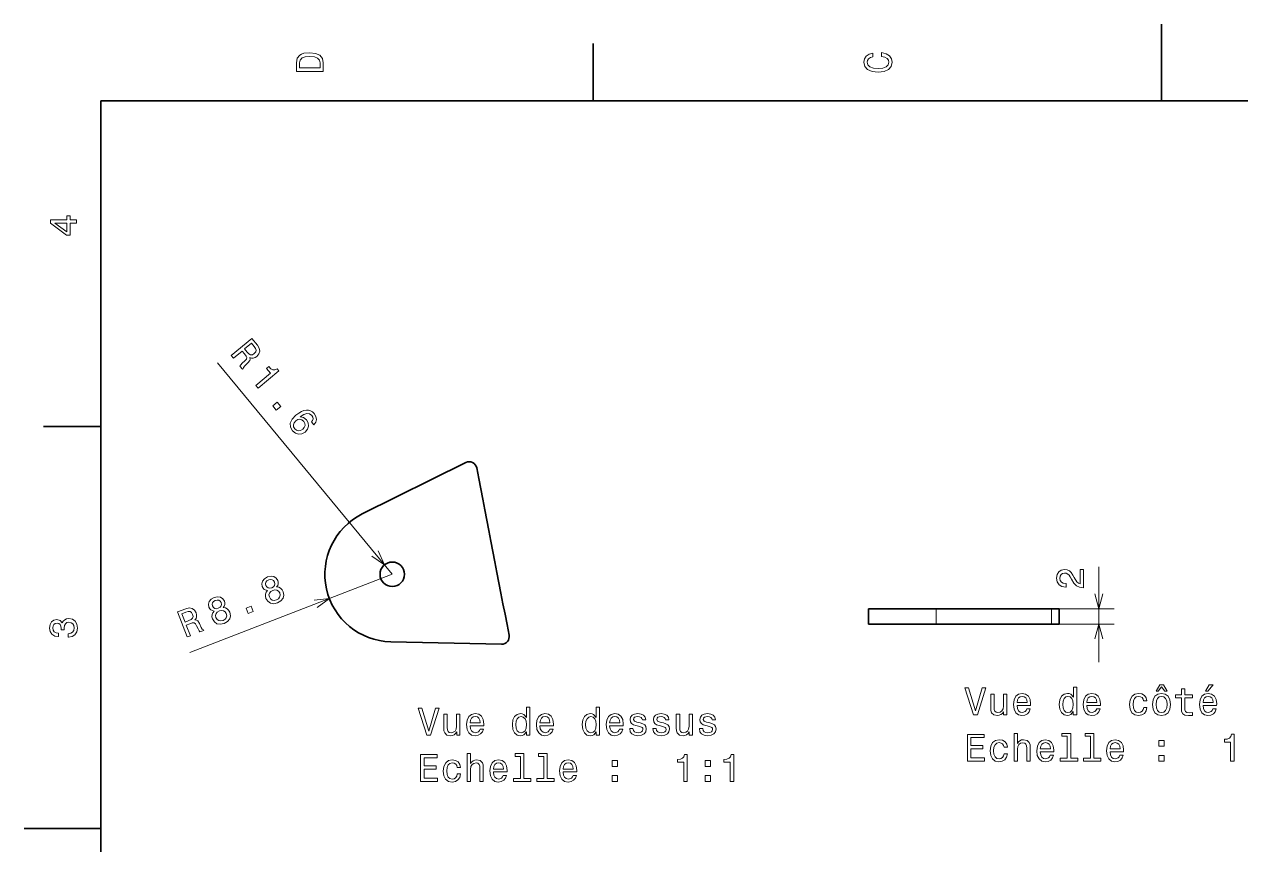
# Model space of a CAD drawing. Extents: x 0 to 297, y 0 to 210.
# Drawn here: x 0 to 158.8, y 102.9 to 210 of the extents above; entities that cross this region are included whole.
import ezdxf

# ---------------------------------------------------------------- set-up
doc = ezdxf.new("R2010")
doc.units = 0

msp = doc.modelspace()

# ---------------------------------------------------------------- linework, layer by layer
at = {"color": 7, "lineweight": 35, "ltscale": 0.25}
for p, q in [((148.5, 200), (148.5, 210)), ((10, 105), (0, 105))]:
    msp.add_line(p, q, dxfattribs=at)
at = {"color": 7, "lineweight": 35, "ltscale": 0.1875}
for p, q in [((74.300003, 200), (74.300003, 207.5)), ((10, 157.5), (2.5, 157.5))]:
    msp.add_line(p, q, dxfattribs=at)
at = {"color": 7, "lineweight": 35}
for p, q in [((287, 200), (10, 200)), ((10, 200), (10, 10))]:
    msp.add_line(p, q, dxfattribs=at)
at = {"color": 7, "lineweight": 13}
for p, q in [((48.047203, 138.194992), (25.20916, 165.795166)), ((48.047203, 138.194992), (21.59684, 128.008438)), ((121.049973, 133.706573), (142.311203, 133.706573)), ((121.049973, 131.706573), (142.311203, 131.706573))]:
    msp.add_line(p, q, dxfattribs=at)
at = {"color": 7, "lineweight": 35, "ltscale": 0.377175}
msp.add_line((44.13166, 146.075897), (57.642906, 152.788818), dxfattribs=at)
at = {"color": 7, "lineweight": 13, "ltscale": 0.311986}
msp.add_line((140.311203, 126.706581), (140.311203, 139.186005), dxfattribs=at)
at = {"color": 7, "lineweight": 35, "ltscale": 0.006409}
for p, q in [((110.506317, 133.706573), (110.249969, 133.706573)), ((110.506317, 131.706573), (110.249969, 131.706573))]:
    msp.add_line(p, q, dxfattribs=at)
at = {"color": 7, "lineweight": 35, "ltscale": 0.05}
for p, q in [((110.249969, 131.706573), (110.249969, 133.706573)), ((135.136948, 133.706573), (135.136948, 131.706573))]:
    msp.add_line(p, q, dxfattribs=at)
at = {"color": 7, "lineweight": 35, "ltscale": 0.213591}
for p, q in [((119.049973, 133.706573), (110.506317, 133.706573)), ((119.049973, 131.706573), (110.506317, 131.706573))]:
    msp.add_line(p, q, dxfattribs=at)
at = {"color": 7, "lineweight": 13, "ltscale": 0.05}
for p, q in [((119.049973, 131.706573), (119.049973, 133.706573)), ((134.136948, 133.706573), (134.136948, 131.706573))]:
    msp.add_line(p, q, dxfattribs=at)
at = {"color": 7, "lineweight": 35, "ltscale": 0.377174}
for p, q in [((119.049973, 133.706573), (134.136948, 133.706573)), ((119.049973, 131.706573), (134.136948, 131.706573))]:
    msp.add_line(p, q, dxfattribs=at)
at = {"color": 7, "lineweight": 35, "ltscale": 0.025}
for p, q in [((135.136948, 133.706573), (134.136948, 133.706573)), ((135.136948, 131.706573), (134.136948, 131.706573))]:
    msp.add_line(p, q, dxfattribs=at)
at = {"color": 7, "lineweight": 35, "ltscale": 0.36131}
msp.add_line((47.846504, 129.397278), (62.295128, 129.067673), dxfattribs=at)
at = {"color": 7, "lineweight": 13}
for points in [[(35.533215, 204.994965), (35.533215, 203.829971), (39.033215, 203.829971), (39.033215, 204.994965), (38.922264, 205.544678), (38.584366, 205.953171), (38.034657, 206.205338), (37.283215, 206.296112), (36.516644, 206.215424), (36.21405, 206.114563), (35.971977, 205.973343), (35.644165, 205.56485), (35.563473, 205.297562)], [(35.951801, 204.959656), (36.027451, 205.342941), (36.259438, 205.605194), (36.672985, 205.761536), (37.283215, 205.811966), (37.873272, 205.756485), (38.286816, 205.600143), (38.533936, 205.332855), (38.614628, 204.959656), (38.614628, 204.298996), (35.951801, 204.298996)], [(111.93206, 205.817017), (112.35569, 205.716141), (112.658287, 205.549713), (112.844887, 205.317734), (112.905403, 205.045395), (112.814629, 204.71759), (112.54229, 204.460388), (112.098488, 204.28891), (111.483215, 204.233429), (110.872986, 204.28891), (110.424141, 204.455338), (110.151802, 204.71254), (110.055984, 205.045395), (110.106415, 205.287476), (110.247627, 205.494247), (110.474571, 205.655624), (110.787247, 205.766571), (110.787247, 206.245682), (110.308144, 206.094391), (109.94503, 205.832138), (109.718086, 205.474075), (109.637398, 205.045395), (109.763474, 204.510818), (110.116501, 204.10231), (110.696472, 203.840057), (111.483215, 203.749283), (112.269958, 203.840057), (112.84993, 204.10231), (113.208, 204.510818), (113.329041, 205.045395), (113.233215, 205.51442), (112.965927, 205.892654), (112.527161, 206.159943), (111.93206, 206.301163)], [(6.833213, 184.02739), (6.833213, 184.481277), (5.965778, 184.481277), (5.965778, 184.98056), (5.56232, 184.98056), (5.56232, 184.481277), (3.408862, 184.481277), (3.408862, 184.022339), (5.521974, 182.489197), (5.965778, 182.489197), (5.965778, 184.02739)], [(5.56232, 182.912827), (3.993876, 184.02739), (5.56232, 184.02739)], [(27.000832, 166.76712), (27.299843, 166.405762), (28.438286, 167.347794), (28.743721, 166.978668), (28.95713, 166.697037), (29.044197, 166.481064), (28.993141, 166.281708), (28.796043, 166.053162), (28.462425, 165.744385), (28.252464, 165.531372), (28.155052, 165.372223), (28.492638, 164.964233), (28.566475, 165.02533), (28.601311, 165.204712), (28.777641, 165.402985), (29.190315, 165.790283), (29.458153, 166.123184), (29.485222, 166.296143), (29.443306, 166.497116), (29.669044, 166.422073), (29.895073, 166.425812), (30.123909, 166.49733), (30.349129, 166.644409), (30.630501, 166.968887), (30.746681, 167.326859), (30.682137, 167.705475), (30.443291, 168.09697), (29.69738, 168.998413)], [(30.029427, 167.924713), (30.202232, 167.668396), (30.266655, 167.440231), (30.217476, 167.222794), (30.032707, 167.010986), (29.7752, 166.863373), (29.552391, 166.855759), (29.334557, 166.976624), (29.112572, 167.205322), (28.768562, 167.621078), (29.666115, 168.36377)], [(30.232933, 162.861069), (30.525505, 162.507492), (33.241478, 164.754852), (33.02285, 165.019073), (32.727959, 164.892883), (32.452904, 164.90094), (32.182823, 165.037476), (31.907402, 165.307068), (31.631523, 165.078796), (32.152367, 164.449341)], [(32.450722, 160.180847), (32.894402, 159.644638), (33.473351, 160.123688), (33.029655, 160.659897)], [(37.795906, 157.731888), (38.049538, 158.066147), (38.141212, 158.430008), (38.070229, 158.816406), (37.837807, 159.200119), (37.620918, 159.40686), (37.383125, 159.54393), (37.117989, 159.61911), (36.824852, 159.625305), (36.514702, 159.565033), (36.183632, 159.435104), (35.831673, 159.235504), (35.473, 158.964905), (34.972694, 158.446198), (34.730034, 157.924652), (34.743126, 157.41835), (35.008766, 156.931198), (35.390572, 156.612183), (35.811104, 156.475754), (36.252953, 156.527176), (36.672844, 156.763336), (36.987312, 157.134827), (37.12307, 157.548264), (37.073524, 157.972031), (36.85276, 158.365402), (36.469612, 158.670227), (36.019875, 158.762833), (36.495506, 159.058212), (36.905342, 159.187866), (37.245506, 159.14859), (37.526299, 158.935822), (37.655968, 158.71582), (37.696541, 158.500641), (37.640938, 158.290985), (37.500114, 158.089355)], [(36.357094, 157.137024), (36.076942, 156.977203), (35.800423, 156.931671), (35.531395, 157.003632), (35.312492, 157.189087), (35.161659, 157.45047), (35.137428, 157.724991), (35.230705, 157.992004), (35.446556, 158.229523), (35.719612, 158.389999), (35.992241, 158.432312), (36.256706, 158.350037), (36.498787, 158.144501), (36.629662, 157.899323), (36.655235, 157.639008), (36.56263, 157.379089)], [(138.311203, 136.437454), (138.311203, 138.843063), (137.877487, 138.843063), (137.877487, 136.941772), (137.640457, 137.047684), (137.443771, 137.229233), (137.085693, 137.789032), (136.934402, 138.086578), (136.717545, 138.419434), (136.465378, 138.656464), (136.167831, 138.792633), (135.829941, 138.843063), (135.406311, 138.757339), (135.073456, 138.520294), (134.861633, 138.157196), (134.78598, 137.688171), (134.871719, 137.204025), (135.108749, 136.835861), (135.487, 136.598831), (135.986282, 136.518143), (136.056885, 136.518143), (136.056885, 136.977081), (136.016541, 136.977081), (135.673599, 137.022461), (135.421432, 137.15863), (135.260056, 137.375488), (135.204575, 137.662949), (135.255005, 137.95546), (135.381088, 138.172318), (135.577774, 138.313522), (135.82489, 138.363968), (136.056885, 138.328659), (136.253571, 138.232834), (136.425034, 138.071457), (136.57634, 137.849548), (136.737717, 137.552002), (137.0504, 137.05777), (137.383255, 136.709778), (137.786713, 136.503006), (138.296066, 136.437454)], [(31.772408, 136.091644), (31.583122, 135.867432), (31.489098, 135.620453), (31.474373, 135.349976), (31.548363, 135.059616), (31.784966, 134.669754), (32.126518, 134.428406), (32.559242, 134.357254), (33.070091, 134.462128), (33.51461, 134.725189), (33.787834, 135.068207), (33.879265, 135.476318), (33.797966, 135.92598), (33.653374, 136.189148), (33.465736, 136.381699), (33.225624, 136.5), (32.939552, 136.541138), (33.084312, 136.726593), (33.156273, 136.932648), (33.16378, 137.151718), (33.103203, 137.393188), (32.899223, 137.698349), (32.598244, 137.890472), (32.211159, 137.94136), (31.76693, 137.845947), (31.368736, 137.616928), (31.115761, 137.31955), (31.016716, 136.973358), (31.074806, 136.612015), (31.187141, 136.390472), (31.339653, 136.233032)], [(31.5364, 136.746552), (31.494301, 136.968124), (31.545631, 137.171646), (31.686394, 137.339355), (31.911919, 137.469437), (32.161736, 137.5224), (32.378639, 137.492447), (32.553215, 137.375946), (32.675316, 137.185181), (32.714516, 136.957077), (32.665001, 136.748856), (32.527855, 136.571747), (32.305229, 136.448181), (32.050713, 136.393387), (31.831993, 136.428055), (31.655602, 136.549271)], [(24.799599, 133.406281), (24.610313, 133.182068), (24.516289, 132.935089), (24.501564, 132.664597), (24.575554, 132.374237), (24.812157, 131.98439), (25.153709, 131.743027), (25.586433, 131.67189), (26.097282, 131.776749), (26.541801, 132.039825), (26.815025, 132.382828), (26.906456, 132.790939), (26.825157, 133.240616), (26.680565, 133.503784), (26.492928, 133.69632), (26.252815, 133.814621), (25.966743, 133.855774), (26.111504, 134.041229), (26.183464, 134.247284), (26.190971, 134.466339), (26.130394, 134.707825), (25.926414, 135.01297), (25.625435, 135.205109), (25.23835, 135.255981), (24.794121, 135.160568), (24.395927, 134.931549), (24.142952, 134.634171), (24.043907, 134.287979), (24.101997, 133.926651), (24.214333, 133.705109), (24.366844, 133.547668)], [(31.996544, 135.243027), (31.942833, 135.508774), (32.006813, 135.749588), (32.171471, 135.953506), (32.437538, 136.104614), (32.731529, 136.169189), (32.990425, 136.128387), (33.199409, 135.992706), (33.342537, 135.761398), (33.398781, 135.475006), (33.340233, 135.220078), (33.179207, 135.006744), (32.917854, 134.857452), (32.619164, 134.791061), (32.356621, 134.841278), (32.142204, 134.991089)], [(21.245171, 130.01619), (21.682854, 130.184753), (21.151787, 131.56369), (21.598885, 131.73587), (21.933769, 131.848633), (22.166222, 131.862488), (22.338982, 131.750687), (22.492973, 131.491135), (22.679634, 131.07663), (22.814812, 130.809845), (22.934715, 130.66687), (23.428871, 130.857178), (23.394447, 130.946594), (23.235451, 131.036697), (23.103554, 131.266922), (22.867607, 131.781342), (22.637169, 132.141144), (22.481789, 132.221817), (22.277931, 132.245987), (22.420876, 132.436142), (22.489204, 132.651611), (22.494179, 132.891312), (22.426353, 133.151627), (22.208214, 133.521576), (21.905769, 133.745575), (21.526283, 133.804779), (21.079155, 133.70285), (19.987305, 133.282349)], [(24.563591, 134.061188), (24.521492, 134.282761), (24.572823, 134.486267), (24.713585, 134.653976), (24.93911, 134.784058), (25.188927, 134.837036), (25.40583, 134.807083), (25.580406, 134.690567), (25.702507, 134.499802), (25.741707, 134.271713), (25.692192, 134.063492), (25.555046, 133.886368), (25.33242, 133.762802), (25.077904, 133.708008), (24.859184, 133.742676), (24.682793, 133.863892)], [(25.023735, 132.557648), (24.970024, 132.823395), (25.034004, 133.064209), (25.198662, 133.268143), (25.464729, 133.41925), (25.75872, 133.483826), (26.017616, 133.443024), (26.226601, 133.307327), (26.369728, 133.076019), (26.425972, 132.789642), (26.367424, 132.534714), (26.206398, 132.321381), (25.945045, 132.172073), (25.646355, 132.105682), (25.383812, 132.155899), (25.169395, 132.30571)], [(29.22271, 133.088501), (29.872169, 133.338623), (29.602119, 134.039856), (28.952644, 133.789734)], [(5.73379, 129.979111), (5.769093, 129.979111), (6.253242, 130.059799), (6.616354, 130.296829), (6.848343, 130.670029), (6.934078, 131.164276), (6.848343, 131.688766), (6.626441, 132.082138), (6.273415, 132.334305), (5.819525, 132.425079), (5.521974, 132.384735), (5.279899, 132.273788), (5.0933, 132.092224), (4.957133, 131.850143), (4.684798, 132.177963), (4.251081, 132.293961), (3.857709, 132.218307), (3.560158, 132.00145), (3.373559, 131.648422), (3.307997, 131.164276), (3.388689, 130.710388), (3.610591, 130.362396), (3.963617, 130.135452), (4.432637, 130.059799), (4.46794, 130.059799), (4.46794, 130.508652), (4.145173, 130.548996), (3.913184, 130.680115), (3.771974, 130.891937), (3.721542, 131.189484), (3.761888, 131.451736), (3.867795, 131.643372), (4.039265, 131.759369), (4.271254, 131.804764), (4.518372, 131.759369), (4.684798, 131.638336), (4.785663, 131.426514), (4.815922, 131.139053), (4.810879, 130.942368), (5.209294, 130.942368), (5.199208, 131.189484), (5.244596, 131.507217), (5.365634, 131.744247), (5.56232, 131.885452), (5.819525, 131.935883), (6.112032, 131.880417), (6.328891, 131.734161), (6.465058, 131.502167), (6.510447, 131.194534), (6.460014, 130.876801), (6.308718, 130.644821), (6.066643, 130.498566), (5.73379, 130.443085)], [(21.110863, 133.255692), (21.408821, 133.338013), (21.645622, 133.326523), (21.836128, 133.210739), (21.978172, 132.968216), (22.036232, 132.677124), (21.972603, 132.46347), (21.788734, 132.29538), (21.501305, 132.157654), (20.997734, 131.96373), (20.579048, 133.050873)], [(125.088997, 123.354996), (124.211479, 120.374451), (123.308739, 123.354996), (122.829636, 123.354996), (123.95932, 119.849953), (124.463638, 119.849953), (125.568108, 123.354996)], [(128.291443, 122.558167), (127.847641, 122.558167), (127.847641, 120.994766), (127.797211, 120.631653), (127.650955, 120.369408), (127.424011, 120.208023), (127.126465, 120.157593), (126.889435, 120.197937), (126.738136, 120.31897), (126.652397, 120.525742), (126.632225, 120.818253), (126.632225, 122.558167), (126.188423, 122.558167), (126.188423, 120.777908), (126.203552, 120.419838), (126.299377, 120.122284), (126.591881, 119.849953), (127.060898, 119.754135), (127.313065, 119.789436), (127.529922, 119.880211), (127.716522, 120.036552), (127.867821, 120.263496), (127.867821, 119.849953), (128.291443, 119.849953)], [(129.627899, 121.075455), (131.403122, 121.075455), (131.408157, 121.282227), (131.327469, 121.862198), (131.105576, 122.295921), (130.752548, 122.558167), (130.283524, 122.653984), (129.824585, 122.553123), (129.471558, 122.270699), (129.244614, 121.811768), (129.163925, 121.206581), (129.239578, 120.586266), (129.466522, 120.13237), (129.814499, 119.849953), (130.268402, 119.754135), (130.661774, 119.819695), (130.984528, 119.991165), (131.221558, 120.263496), (131.357727, 120.62661), (130.918976, 120.62661), (130.828186, 120.424881), (130.697067, 120.273582), (130.323868, 120.15255), (130.036407, 120.208023), (129.81955, 120.384537), (129.678329, 120.671997), (129.627899, 121.060326)], [(136.975891, 120.268539), (136.975891, 119.849953), (137.419693, 119.849953), (137.419693, 123.470993), (136.980927, 123.470993), (136.980927, 122.144623), (136.643036, 122.527908), (136.436264, 122.618683), (136.199234, 122.653984), (135.770554, 122.553123), (135.437698, 122.270699), (135.22084, 121.816811), (135.145203, 121.206581), (135.22084, 120.596352), (135.437698, 120.137413), (135.770554, 119.849953), (136.199234, 119.754135), (136.436264, 119.789436), (136.648071, 119.880211)], [(138.735977, 121.075455), (140.511185, 121.075455), (140.516235, 121.282227), (140.435547, 121.862198), (140.213638, 122.295921), (139.860611, 122.558167), (139.391602, 122.653984), (138.932663, 122.553123), (138.579636, 122.270699), (138.352692, 121.811768), (138.272003, 121.206581), (138.347641, 120.586266), (138.574585, 120.13237), (138.922577, 119.849953), (139.376465, 119.754135), (139.769836, 119.819695), (140.092606, 119.991165), (140.329636, 120.263496), (140.465805, 120.62661), (140.027039, 120.62661), (139.936264, 120.424881), (139.805145, 120.273582), (139.431946, 120.15255), (139.14447, 120.208023), (138.927612, 120.384537), (138.786407, 120.671997), (138.735977, 121.060326)], [(146.14447, 121.660469), (146.583237, 121.660469), (146.492462, 122.063927), (146.275604, 122.381653), (145.937698, 122.578339), (145.498947, 122.653984), (145.014801, 122.553123), (144.646637, 122.270699), (144.414642, 121.811768), (144.333954, 121.196495), (144.409607, 120.586266), (144.636551, 120.13237), (144.994629, 119.849953), (145.48381, 119.754135), (145.917526, 119.829781), (146.255432, 120.041595), (146.487411, 120.374451), (146.588287, 120.818253), (146.164642, 120.818253), (146.089005, 120.535835), (145.947784, 120.324013), (145.746063, 120.192894), (145.498947, 120.15255), (145.191315, 120.218109), (144.969406, 120.419838), (144.833237, 120.74765), (144.787842, 121.211624), (144.833237, 121.665512), (144.974442, 121.993324), (145.201385, 122.195053), (145.498947, 122.265656), (145.761185, 122.220268), (145.95787, 122.104279), (146.089005, 121.912636)], [(147.324585, 121.201538), (147.405289, 120.586266), (147.637268, 120.13237), (148.005432, 119.849953), (148.499664, 119.754135), (148.988861, 119.849953), (149.35701, 120.127327), (149.589005, 120.581223), (149.674728, 121.201538), (149.589005, 121.816811), (149.35701, 122.275742), (148.988861, 122.553123), (148.499664, 122.653984), (148.005432, 122.553123), (147.637268, 122.270699), (147.405289, 121.816811)], [(147.778473, 122.926323), (148.076035, 122.926323), (148.5047, 123.486122), (148.928345, 122.926323), (149.225891, 122.926323), (148.74678, 123.783669), (148.262634, 123.783669)], [(151.086838, 122.089149), (151.086838, 120.732521), (151.117096, 120.293755), (151.258301, 119.991165), (151.540726, 119.814651), (152.019836, 119.754135), (152.544327, 119.77935), (152.544327, 120.162636), (152.161041, 120.13237), (151.813065, 120.172722), (151.626465, 120.298798), (151.545776, 120.510612), (151.53064, 120.808167), (151.53064, 122.089149), (152.544327, 122.089149), (152.544327, 122.467384), (151.53064, 122.467384), (151.53064, 123.259178), (151.086838, 123.259178), (151.086838, 122.467384), (150.320267, 122.467384), (150.320267, 122.089149)], [(153.916092, 121.075455), (155.691299, 121.075455), (155.69635, 121.282227), (155.615662, 121.862198), (155.393753, 122.295921), (155.040726, 122.558167), (154.571701, 122.653984), (154.112778, 122.553123), (153.75975, 122.270699), (153.532806, 121.811768), (153.452118, 121.206581), (153.527756, 120.586266), (153.7547, 120.13237), (154.102692, 119.849953), (154.55658, 119.754135), (154.949951, 119.819695), (155.27272, 119.991165), (155.50975, 120.263496), (155.64592, 120.62661), (155.207153, 120.62661), (155.116379, 120.424881), (154.98526, 120.273582), (154.612061, 120.15255), (154.324585, 120.208023), (154.107727, 120.384537), (153.966522, 120.671997), (153.916092, 121.060326)], [(154.223724, 122.926323), (154.521271, 122.926323), (155.22229, 123.783669), (154.728043, 123.783669)], [(53.678104, 120.71582), (52.800583, 117.735275), (51.897842, 120.71582), (51.418736, 120.71582), (52.54842, 117.210777), (53.052742, 117.210777), (54.157211, 120.71582)], [(65.564987, 117.629364), (65.564987, 117.210777), (66.008797, 117.210777), (66.008797, 120.831818), (65.570038, 120.831818), (65.570038, 119.505447), (65.23214, 119.888733), (65.025368, 119.979507), (64.78833, 120.014809), (64.359657, 119.913948), (64.02681, 119.631523), (63.809948, 119.177635), (63.734299, 118.567406), (63.809948, 117.957176), (64.02681, 117.498238), (64.359657, 117.210777), (64.78833, 117.11496), (65.025368, 117.150261), (65.237183, 117.241035)], [(74.673065, 117.629364), (74.673065, 117.210777), (75.116867, 117.210777), (75.116867, 120.831818), (74.678101, 120.831818), (74.678101, 119.505447), (74.34021, 119.888733), (74.133438, 119.979507), (73.896408, 120.014809), (73.467728, 119.913948), (73.134872, 119.631523), (72.918015, 119.177635), (72.842369, 118.567406), (72.918015, 117.957176), (73.134872, 117.498238), (73.467728, 117.210777), (73.896408, 117.11496), (74.133438, 117.150261), (74.345253, 117.241035)], [(129.627899, 121.448654), (129.68338, 121.796638), (129.81955, 122.053841), (130.026321, 122.210182), (130.29866, 122.265656), (130.565948, 122.210182), (130.77272, 122.053841), (130.898804, 121.796638), (130.944183, 121.448654)], [(136.274872, 122.255569), (136.567383, 122.184967), (136.789291, 121.988281), (136.92041, 121.660469), (136.97084, 121.206581), (136.92041, 120.74765), (136.789291, 120.419838), (136.567383, 120.218109), (136.274872, 120.15255), (135.997498, 120.218109), (135.78569, 120.419838), (135.64447, 120.752693), (135.599091, 121.206581), (135.64447, 121.655426), (135.78569, 121.983238), (135.997498, 122.184967)], [(138.735977, 121.448654), (138.791443, 121.796638), (138.927612, 122.053841), (139.134384, 122.210182), (139.406723, 122.265656), (139.674011, 122.210182), (139.880783, 122.053841), (140.006866, 121.796638), (140.052261, 121.448654)], [(147.778473, 121.206581), (147.823868, 121.660469), (147.965088, 121.988281), (148.192032, 122.19001), (148.499664, 122.260612), (148.802261, 122.19001), (149.029205, 121.993324), (149.17041, 121.660469), (149.22084, 121.206581), (149.17041, 120.74765), (149.029205, 120.414795), (148.802261, 120.213066), (148.499664, 120.147507), (148.192032, 120.213066), (147.965088, 120.414795), (147.823868, 120.74765)], [(153.916092, 121.448654), (153.971558, 121.796638), (154.107727, 122.053841), (154.314499, 122.210182), (154.586838, 122.265656), (154.854126, 122.210182), (155.060898, 122.053841), (155.186981, 121.796638), (155.232361, 121.448654)], [(56.880554, 119.918991), (56.436749, 119.918991), (56.436749, 118.355591), (56.386314, 117.992477), (56.240063, 117.730232), (56.013119, 117.568848), (55.715569, 117.518417), (55.478535, 117.558762), (55.32724, 117.679794), (55.241505, 117.886566), (55.221333, 118.179077), (55.221333, 119.918991), (54.777527, 119.918991), (54.777527, 118.138733), (54.792656, 117.780663), (54.888477, 117.483109), (55.180984, 117.210777), (55.650005, 117.11496), (55.902168, 117.150261), (56.119026, 117.241035), (56.305626, 117.397377), (56.456921, 117.624321), (56.456921, 117.210777), (56.880554, 117.210777)], [(58.217007, 118.436279), (59.992226, 118.436279), (59.997269, 118.643051), (59.916576, 119.223022), (59.694672, 119.656746), (59.341648, 119.918991), (58.872627, 120.014809), (58.413692, 119.913948), (58.060669, 119.631523), (57.833721, 119.172592), (57.753033, 118.567406), (57.828678, 117.94709), (58.055626, 117.493195), (58.403606, 117.210777), (58.857498, 117.11496), (59.25087, 117.180519), (59.573635, 117.35199), (59.810669, 117.624321), (59.946835, 117.987434), (59.508076, 117.987434), (59.417297, 117.785706), (59.286171, 117.634407), (58.912971, 117.513374), (58.625511, 117.568848), (58.408649, 117.745361), (58.267441, 118.032822), (58.217007, 118.42115)], [(58.217007, 118.809479), (58.272484, 119.157463), (58.408649, 119.414665), (58.615425, 119.571007), (58.887756, 119.62648), (59.155048, 119.571007), (59.36182, 119.414665), (59.4879, 119.157463), (59.533291, 118.809479)], [(64.863983, 119.616394), (65.156487, 119.545792), (65.378387, 119.349106), (65.509514, 119.021294), (65.559952, 118.567406), (65.509514, 118.108475), (65.378387, 117.780663), (65.156487, 117.578934), (64.863983, 117.513374), (64.586609, 117.578934), (64.374786, 117.780663), (64.233582, 118.113518), (64.188187, 118.567406), (64.233582, 119.016251), (64.374786, 119.344063), (64.586609, 119.545792)], [(67.325073, 118.436279), (69.100296, 118.436279), (69.105339, 118.643051), (69.024643, 119.223022), (68.802742, 119.656746), (68.449715, 119.918991), (67.980698, 120.014809), (67.521759, 119.913948), (67.168739, 119.631523), (66.941795, 119.172592), (66.861099, 118.567406), (66.936752, 117.94709), (67.163696, 117.493195), (67.511673, 117.210777), (67.965569, 117.11496), (68.35894, 117.180519), (68.681702, 117.35199), (68.918739, 117.624321), (69.054901, 117.987434), (68.616142, 117.987434), (68.525368, 117.785706), (68.394241, 117.634407), (68.021042, 117.513374), (67.733582, 117.568848), (67.516724, 117.745361), (67.375511, 118.032822), (67.325073, 118.42115)], [(67.325073, 118.809479), (67.380554, 119.157463), (67.516724, 119.414665), (67.723495, 119.571007), (67.995827, 119.62648), (68.263123, 119.571007), (68.469894, 119.414665), (68.59597, 119.157463), (68.641357, 118.809479)], [(73.972054, 119.616394), (74.264557, 119.545792), (74.486465, 119.349106), (74.617584, 119.021294), (74.668015, 118.567406), (74.617584, 118.108475), (74.486465, 117.780663), (74.264557, 117.578934), (73.972054, 117.513374), (73.694672, 117.578934), (73.482864, 117.780663), (73.341652, 118.113518), (73.296265, 118.567406), (73.341652, 119.016251), (73.482864, 119.344063), (73.694672, 119.545792)], [(76.433151, 118.436279), (78.208359, 118.436279), (78.213409, 118.643051), (78.132713, 119.223022), (77.910812, 119.656746), (77.557785, 119.918991), (77.088768, 120.014809), (76.629837, 119.913948), (76.27681, 119.631523), (76.049866, 119.172592), (75.96917, 118.567406), (76.044815, 117.94709), (76.271759, 117.493195), (76.619751, 117.210777), (77.073639, 117.11496), (77.46701, 117.180519), (77.78978, 117.35199), (78.02681, 117.624321), (78.162971, 117.987434), (77.724213, 117.987434), (77.633438, 117.785706), (77.502312, 117.634407), (77.129112, 117.513374), (76.841644, 117.568848), (76.624786, 117.745361), (76.483582, 118.032822), (76.433151, 118.42115)], [(76.433151, 118.809479), (76.488625, 119.157463), (76.624786, 119.414665), (76.831558, 119.571007), (77.103897, 119.62648), (77.371185, 119.571007), (77.577957, 119.414665), (77.704041, 119.157463), (77.749428, 118.809479)], [(80.407211, 118.789307), (79.978531, 118.890175), (79.660812, 119.006165), (79.554901, 119.243195), (79.585159, 119.409622), (79.691071, 119.530663), (79.862541, 119.606308), (80.109657, 119.636566), (80.346695, 119.606308), (80.533295, 119.515533), (80.654327, 119.379364), (80.704758, 119.197807), (81.138474, 119.197807), (81.138474, 119.207893), (81.062828, 119.535706), (80.856056, 119.792908), (80.533295, 119.954292), (80.109657, 120.014809), (79.680984, 119.954292), (79.368301, 119.787865), (79.171616, 119.540749), (79.111099, 119.228065), (79.156487, 118.925476), (79.297699, 118.713661), (79.529686, 118.562363), (79.867584, 118.456451), (80.361816, 118.335419), (80.664413, 118.209335), (80.745102, 118.108475), (80.775368, 117.957176), (80.72998, 117.770576), (80.60894, 117.629364), (80.412254, 117.538589), (80.150009, 117.508331), (79.872627, 117.538589), (79.670898, 117.644493), (79.534729, 117.815964), (79.479256, 118.052994), (79.050583, 118.052994), (79.121185, 117.649536), (79.327957, 117.357033), (79.655769, 117.180519), (80.109657, 117.11496), (80.583725, 117.180519), (80.931702, 117.357033), (81.143524, 117.63945), (81.21917, 118.007607), (81.163696, 118.325333), (81.007355, 118.542191), (80.750153, 118.683403)], [(83.443237, 118.789307), (83.014557, 118.890175), (82.696838, 119.006165), (82.590927, 119.243195), (82.621185, 119.409622), (82.727097, 119.530663), (82.89856, 119.606308), (83.145683, 119.636566), (83.382713, 119.606308), (83.569313, 119.515533), (83.690353, 119.379364), (83.740784, 119.197807), (84.1745, 119.197807), (84.1745, 119.207893), (84.098846, 119.535706), (83.892075, 119.792908), (83.569313, 119.954292), (83.145683, 120.014809), (82.71701, 119.954292), (82.404327, 119.787865), (82.207642, 119.540749), (82.147125, 119.228065), (82.192513, 118.925476), (82.333725, 118.713661), (82.565712, 118.562363), (82.90361, 118.456451), (83.397842, 118.335419), (83.700439, 118.209335), (83.781128, 118.108475), (83.811386, 117.957176), (83.765999, 117.770576), (83.644958, 117.629364), (83.448273, 117.538589), (83.186028, 117.508331), (82.908646, 117.538589), (82.706924, 117.644493), (82.570755, 117.815964), (82.515274, 118.052994), (82.086601, 118.052994), (82.157211, 117.649536), (82.363983, 117.357033), (82.691788, 117.180519), (83.145683, 117.11496), (83.619743, 117.180519), (83.967728, 117.357033), (84.179543, 117.63945), (84.255188, 118.007607), (84.199715, 118.325333), (84.043381, 118.542191), (83.786171, 118.683403)], [(87.240784, 119.918991), (86.796982, 119.918991), (86.796982, 118.355591), (86.746544, 117.992477), (86.600296, 117.730232), (86.373344, 117.568848), (86.07579, 117.518417), (85.83876, 117.558762), (85.687469, 117.679794), (85.60173, 117.886566), (85.581558, 118.179077), (85.581558, 119.918991), (85.137756, 119.918991), (85.137756, 118.138733), (85.152885, 117.780663), (85.248703, 117.483109), (85.541214, 117.210777), (86.010239, 117.11496), (86.26239, 117.150261), (86.479256, 117.241035), (86.665848, 117.397377), (86.817154, 117.624321), (86.817154, 117.210777), (87.240784, 117.210777)], [(89.515274, 118.789307), (89.086601, 118.890175), (88.768875, 119.006165), (88.662971, 119.243195), (88.69323, 119.409622), (88.799133, 119.530663), (88.970612, 119.606308), (89.217728, 119.636566), (89.454758, 119.606308), (89.641357, 119.515533), (89.76239, 119.379364), (89.812828, 119.197807), (90.246544, 119.197807), (90.246544, 119.207893), (90.170898, 119.535706), (89.964127, 119.792908), (89.641357, 119.954292), (89.217728, 120.014809), (88.789047, 119.954292), (88.476372, 119.787865), (88.279686, 119.540749), (88.219162, 119.228065), (88.264557, 118.925476), (88.405762, 118.713661), (88.637756, 118.562363), (88.975647, 118.456451), (89.469887, 118.335419), (89.772476, 118.209335), (89.853172, 118.108475), (89.88343, 117.957176), (89.838043, 117.770576), (89.71701, 117.629364), (89.520325, 117.538589), (89.258072, 117.508331), (88.980698, 117.538589), (88.778961, 117.644493), (88.642799, 117.815964), (88.587326, 118.052994), (88.158646, 118.052994), (88.229248, 117.649536), (88.43602, 117.357033), (88.76384, 117.180519), (89.217728, 117.11496), (89.691788, 117.180519), (90.039772, 117.357033), (90.251587, 117.63945), (90.32724, 118.007607), (90.271759, 118.325333), (90.115417, 118.542191), (89.858215, 118.683403)], [(123.152397, 113.803123), (125.371422, 113.803123), (125.371422, 114.226753), (123.616379, 114.226753), (123.616379, 115.411911), (125.179779, 115.411911), (125.179779, 115.830498), (123.616379, 115.830498), (123.616379, 116.879494), (125.331078, 116.879494), (125.331078, 117.303123), (123.152397, 117.303123)], [(127.928337, 115.61364), (128.367096, 115.61364), (128.276321, 116.017097), (128.059464, 116.334824), (127.721565, 116.531509), (127.282806, 116.607155), (126.798653, 116.506294), (126.430496, 116.223869), (126.198509, 115.764938), (126.117821, 115.149666), (126.193466, 114.539436), (126.42041, 114.085541), (126.778481, 113.803123), (127.267677, 113.707306), (127.701393, 113.782951), (128.039291, 113.994766), (128.271271, 114.327621), (128.372147, 114.771423), (127.948509, 114.771423), (127.872864, 114.489006), (127.731651, 114.277184), (127.529922, 114.146065), (127.282806, 114.105721), (126.975166, 114.17128), (126.753265, 114.373009), (126.617096, 114.700821), (126.571709, 115.164795), (126.617096, 115.618683), (126.758308, 115.946495), (126.985252, 116.148224), (127.282806, 116.218826), (127.545052, 116.173439), (127.741737, 116.057449), (127.872864, 115.865807)], [(129.239578, 113.803123), (129.68338, 113.803123), (129.68338, 115.366524), (129.728775, 115.724594), (129.875015, 115.986839), (130.101974, 116.148224), (130.404556, 116.20874), (130.646637, 116.15831), (130.797928, 116.022141), (130.873581, 115.795197), (130.898804, 115.492607), (130.898804, 113.803123), (131.342606, 113.803123), (131.342606, 115.583382), (131.322433, 115.941452), (131.231644, 116.239006), (130.934097, 116.511337), (130.470123, 116.607155), (130.217957, 116.571854), (130.001099, 116.476036), (129.81955, 116.324738), (129.68338, 116.117966), (129.68338, 117.424164), (129.239578, 117.424164)], [(132.663925, 115.028625), (134.439148, 115.028625), (134.444183, 115.235397), (134.363495, 115.815369), (134.141586, 116.249092), (133.788574, 116.511337), (133.31955, 116.607155), (132.860611, 116.506294), (132.507584, 116.223869), (132.28064, 115.764938), (132.199951, 115.159752), (132.275604, 114.539436), (132.502548, 114.085541), (132.850525, 113.803123), (133.304413, 113.707306), (133.697784, 113.772865), (134.020554, 113.944336), (134.257584, 114.216667), (134.393753, 114.579781), (133.954987, 114.579781), (133.864212, 114.378052), (133.733093, 114.226753), (133.359894, 114.105721), (133.072433, 114.161194), (132.855576, 114.337708), (132.714355, 114.625168), (132.663925, 115.013496)], [(132.663925, 115.401825), (132.719406, 115.749809), (132.855576, 116.007011), (133.062347, 116.163353), (133.334671, 116.218826), (133.601974, 116.163353), (133.808746, 116.007011), (133.934814, 115.749809), (133.980209, 115.401825)], [(136.194183, 117.050964), (136.194183, 114.176323), (135.281357, 114.176323), (135.281357, 113.803123), (137.545776, 113.803123), (137.545776, 114.176323), (136.637985, 114.176323), (136.637985, 117.424164), (135.498215, 117.424164), (135.498215, 117.050964)], [(139.230209, 117.050964), (139.230209, 114.176323), (138.317383, 114.176323), (138.317383, 113.803123), (140.581787, 113.803123), (140.581787, 114.176323), (139.674011, 114.176323), (139.674011, 117.424164), (138.534241, 117.424164), (138.534241, 117.050964)], [(141.772003, 115.028625), (143.547211, 115.028625), (143.552261, 115.235397), (143.471558, 115.815369), (143.249664, 116.249092), (142.896637, 116.511337), (142.427612, 116.607155), (141.968689, 116.506294), (141.615662, 116.223869), (141.388718, 115.764938), (141.308014, 115.159752), (141.383667, 114.539436), (141.610611, 114.085541), (141.958603, 113.803123), (142.412491, 113.707306), (142.805862, 113.772865), (143.128632, 113.944336), (143.365662, 114.216667), (143.501831, 114.579781), (143.063065, 114.579781), (142.97229, 114.378052), (142.841156, 114.226753), (142.467957, 114.105721), (142.180496, 114.161194), (141.963638, 114.337708), (141.822433, 114.625168), (141.772003, 115.013496)], [(141.772003, 115.401825), (141.827469, 115.749809), (141.963638, 116.007011), (142.17041, 116.163353), (142.442749, 116.218826), (142.710037, 116.163353), (142.916809, 116.007011), (143.042892, 115.749809), (143.088287, 115.401825)], [(148.151672, 115.759895), (148.847641, 115.759895), (148.847641, 116.511337), (148.151672, 116.511337)], [(157.516953, 113.803123), (157.975891, 113.803123), (157.975891, 117.328339), (157.63295, 117.328339), (157.542175, 117.020706), (157.360611, 116.813934), (157.083237, 116.692894), (156.699951, 116.65255), (156.699951, 116.294479), (157.516953, 116.294479)], [(51.741505, 111.163948), (53.960526, 111.163948), (53.960526, 111.587578), (52.205482, 111.587578), (52.205482, 112.772736), (53.768883, 112.772736), (53.768883, 113.191322), (52.205482, 113.191322), (52.205482, 114.240318), (53.920177, 114.240318), (53.920177, 114.663948), (51.741505, 114.663948)], [(57.828678, 111.163948), (58.272484, 111.163948), (58.272484, 112.727348), (58.317871, 113.085419), (58.464127, 113.347664), (58.691071, 113.509048), (58.993664, 113.569565), (59.235741, 113.519135), (59.387039, 113.382965), (59.462685, 113.156021), (59.4879, 112.853432), (59.4879, 111.163948), (59.931705, 111.163948), (59.931705, 112.944206), (59.911533, 113.302277), (59.820755, 113.599831), (59.523205, 113.872162), (59.059227, 113.967979), (58.807068, 113.932678), (58.590206, 113.836861), (58.408649, 113.685562), (58.272484, 113.47879), (58.272484, 114.784988), (57.828678, 114.784988)], [(64.783295, 114.411789), (64.783295, 111.537148), (63.870468, 111.537148), (63.870468, 111.163948), (66.134872, 111.163948), (66.134872, 111.537148), (65.227097, 111.537148), (65.227097, 114.784988), (64.087326, 114.784988), (64.087326, 114.411789)], [(67.819313, 114.411789), (67.819313, 111.537148), (66.906487, 111.537148), (66.906487, 111.163948), (69.170898, 111.163948), (69.170898, 111.537148), (68.263123, 111.537148), (68.263123, 114.784988), (67.123352, 114.784988), (67.123352, 114.411789)], [(86.106056, 111.163948), (86.564987, 111.163948), (86.564987, 114.689163), (86.222046, 114.689163), (86.131271, 114.381531), (85.949715, 114.174759), (85.672333, 114.053719), (85.289047, 114.013374), (85.289047, 113.655304), (86.106056, 113.655304)], [(92.178101, 111.163948), (92.637032, 111.163948), (92.637032, 114.689163), (92.294098, 114.689163), (92.203316, 114.381531), (92.021759, 114.174759), (91.744385, 114.053719), (91.361099, 114.013374), (91.361099, 113.655304), (92.178101, 113.655304)], [(148.151672, 113.803123), (148.847641, 113.803123), (148.847641, 114.554565), (148.151672, 114.554565)], [(56.517441, 112.974464), (56.9562, 112.974464), (56.865425, 113.377922), (56.648563, 113.695648), (56.310669, 113.892334), (55.871906, 113.967979), (55.387756, 113.867119), (55.0196, 113.584694), (54.787613, 113.125763), (54.706921, 112.51049), (54.78257, 111.900261), (55.009514, 111.446365), (55.367584, 111.163948), (55.856777, 111.06813), (56.290497, 111.143776), (56.628391, 111.355591), (56.860378, 111.688446), (56.961243, 112.132248), (56.537613, 112.132248), (56.461964, 111.849831), (56.320755, 111.638008), (56.119026, 111.506889), (55.871906, 111.466545), (55.56427, 111.532104), (55.342369, 111.733833), (55.2062, 112.061646), (55.160812, 112.52562), (55.2062, 112.979507), (55.347412, 113.30732), (55.574356, 113.509048), (55.871906, 113.579651), (56.134155, 113.534264), (56.330841, 113.418274), (56.461964, 113.226631)], [(61.253029, 112.38945), (63.028248, 112.38945), (63.033291, 112.596222), (62.952599, 113.176193), (62.730698, 113.609917), (62.37767, 113.872162), (61.908649, 113.967979), (61.449718, 113.867119), (61.096691, 113.584694), (60.869747, 113.125763), (60.789055, 112.520576), (60.864704, 111.900261), (61.091648, 111.446365), (61.439629, 111.163948), (61.89352, 111.06813), (62.286892, 111.13369), (62.609657, 111.305161), (62.846691, 111.577492), (62.982857, 111.940605), (62.544098, 111.940605), (62.45332, 111.738876), (62.322197, 111.587578), (61.948997, 111.466545), (61.661533, 111.522018), (61.444672, 111.698532), (61.303463, 111.985992), (61.253029, 112.374321)], [(61.253029, 112.76265), (61.308506, 113.110634), (61.444672, 113.367836), (61.651447, 113.524178), (61.923782, 113.579651), (62.191071, 113.524178), (62.397842, 113.367836), (62.523926, 113.110634), (62.569313, 112.76265)], [(70.361099, 112.38945), (72.136314, 112.38945), (72.141357, 112.596222), (72.060669, 113.176193), (71.838768, 113.609917), (71.485741, 113.872162), (71.016724, 113.967979), (70.557785, 113.867119), (70.204758, 113.584694), (69.977814, 113.125763), (69.897125, 112.520576), (69.972771, 111.900261), (70.199715, 111.446365), (70.547699, 111.163948), (71.001587, 111.06813), (71.394958, 111.13369), (71.717728, 111.305161), (71.954758, 111.577492), (72.090927, 111.940605), (71.652168, 111.940605), (71.561386, 111.738876), (71.430267, 111.587578), (71.057068, 111.466545), (70.7696, 111.522018), (70.552742, 111.698532), (70.41153, 111.985992), (70.361099, 112.374321)], [(70.361099, 112.76265), (70.41658, 113.110634), (70.552742, 113.367836), (70.759514, 113.524178), (71.031853, 113.579651), (71.299141, 113.524178), (71.505913, 113.367836), (71.631996, 113.110634), (71.677383, 112.76265)], [(76.740784, 113.12072), (77.436752, 113.12072), (77.436752, 113.872162), (76.740784, 113.872162)], [(88.884872, 113.12072), (89.580841, 113.12072), (89.580841, 113.872162), (88.884872, 113.872162)], [(76.740784, 111.163948), (77.436752, 111.163948), (77.436752, 111.91539), (76.740784, 111.91539)], [(88.884872, 111.163948), (89.580841, 111.163948), (89.580841, 111.91539), (88.884872, 111.91539)]]:
    msp.add_lwpolyline(points, close=True, dxfattribs=at)
for points in [[(45.396812, 140.58609), (47.027199, 139.427704), (46.194435, 141.246078)], [(38.218407, 133.855042), (39.835152, 135.032379), (37.846336, 134.821136)], [(139.793564, 135.638428), (140.311203, 133.706573), (140.828842, 135.638428)], [(140.828842, 129.774734), (140.311203, 131.706573), (139.793564, 129.774734)]]:
    msp.add_lwpolyline(points, dxfattribs=at)
at = {"color": 7, "lineweight": 35}
msp.add_circle((48.047203, 138.194992), 1.6, dxfattribs=at)
for centre, radius, start, end in [((58.087852, 151.89325), 1, 10.95389, 116.420028), ((42173.582031, 8302.990234), 42896.031467, 190.953679, 190.983376), ((48.047203, 138.194992), 8.8, 116.420028, 268.693136), ((62.31794, 130.067413), 1, 268.693136, 10.98359)]:
    msp.add_arc(centre, radius, start, end, dxfattribs=at)

doc.saveas('drawing.dxf')
